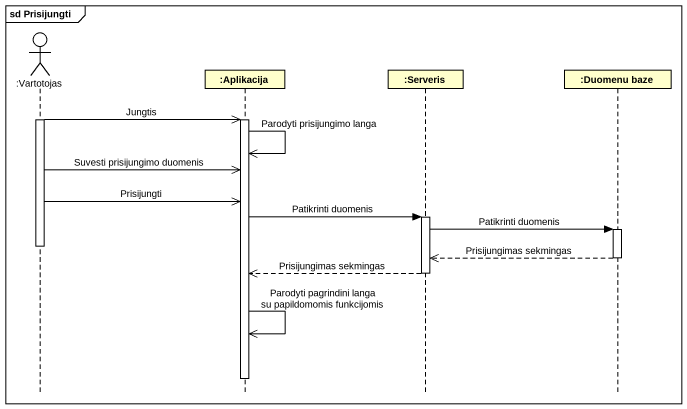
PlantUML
@startuml
mainframe sd Prisijungti
hide footbox
actor ":Vartotojas" as Vartotojas
participant ":Aplikacija" as Aplikacija
participant ":Serveris" as Serveris
participant ":Duomenu baze" as Duomenu_baze

activate Vartotojas
Vartotojas ->> Aplikacija : Jungtis
activate Aplikacija
Aplikacija ->> Aplikacija : Parodyti prisijungimo langa
Vartotojas ->> Aplikacija : Suvesti prisijungimo duomenis
Vartotojas ->> Aplikacija : Prisijungti
Aplikacija -> Serveris : Patikrinti duomenis
activate Serveris
Serveris -> Duomenu_baze : Patikrinti duomenis
activate Duomenu_baze
deactivate Vartotojas
Duomenu_baze -->> Serveris : Prisijungimas sekmingas
deactivate Duomenu_baze
Serveris -->> Aplikacija : Prisijungimas sekmingas
deactivate Serveris
Aplikacija ->> Aplikacija : Parodyti pagrindini langa su papildomomis funkcijomis
deactivate Aplikacija
@enduml
